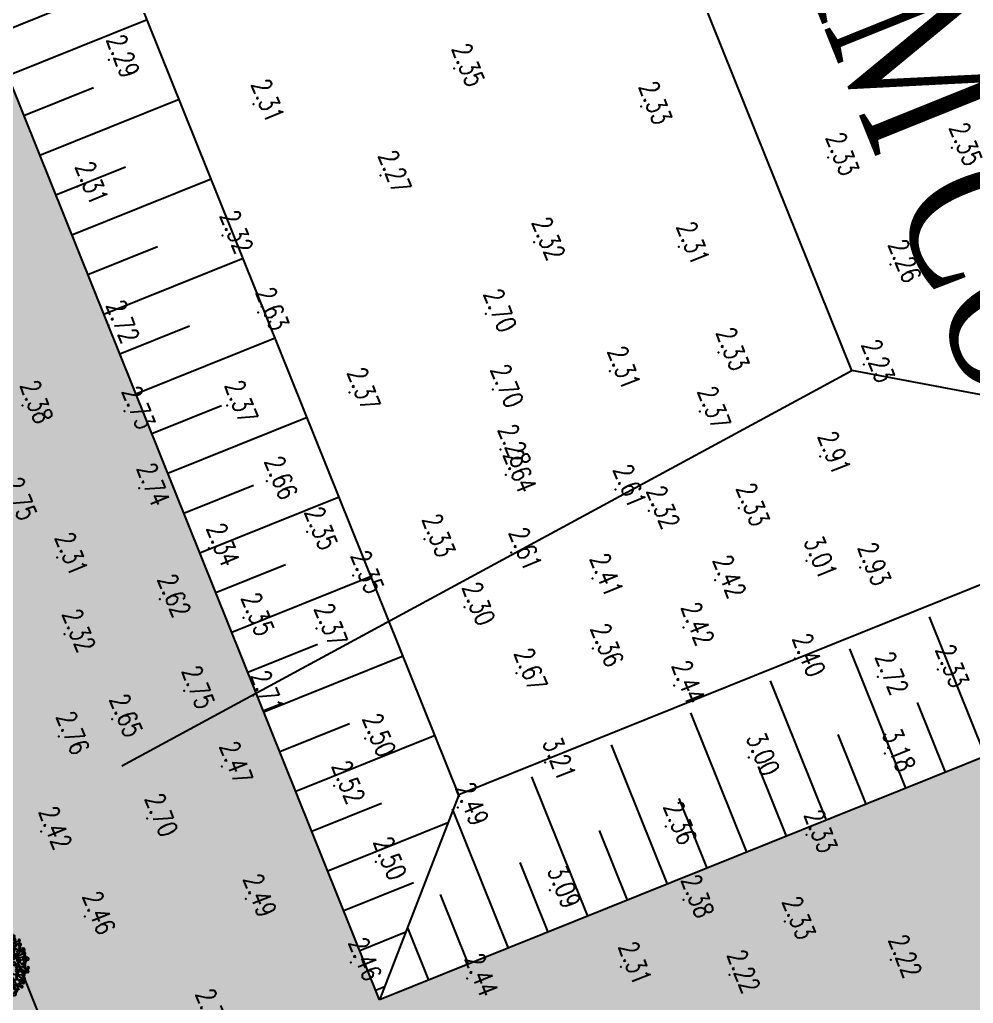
# Model space of a CAD drawing. Header units: millimetres. Extents: x 405522 to 410309, y 2303080 to 2310223.
# Drawn here: x 406977.9 to 407066.9, y 2306691.2 to 2306783 of the extents above; entities that cross this region are included whole.
import ezdxf
from ezdxf.enums import TextEntityAlignment as Align
from ezdxf.xclip import XClip

# ---------------------------------------------------------------- set-up
doc = ezdxf.new("R2010")
doc.units = ezdxf.units.MM
doc.header["$LTSCALE"] = 10
doc.header["$MEASUREMENT"] = 0
doc.header["$XCLIPFRAME"] = 0
doc.layers.get('Defpoints').update_dxf_attribs({"linetype": 'CONTINUOUS'})
for name, color, linetype in [('Bao', 1, 'CONTINUOUS'), ('caodo', 7, 'CONTINUOUS'), ('Cay', 86, 'CONTINUOUS'), ('CAYCO', 86, 'CONTINUOUS'), ('co', 84, 'CONTINUOUS'), ('De', 5, 'CONTINUOUS'), ('DIM', 4, 'CONTINUOUS'), ('Hatch', 8, 'CONTINUOUS'), ('Main', 3, 'CONTINUOUS'), ('Other', 9, 'CONTINUOUS'), ('text', 7, 'CONTINUOUS')]:
    doc.layers.add(name, color=color, linetype=linetype)
doc.styles.add('Dien', font='simplex.shx', dxfattribs={"width": 0.75})
doc.styles.add('TextH', font='vntimeh.shx', dxfattribs={"width": 0.75})
doc.styles.add('txt', font='romans.shx', dxfattribs={"height": 0.2})
doc.dimstyles.new('D6.7', dxfattribs={"dimscale": 6.7, "dimtxt": 1.5, "dimasz": 2, "dimexe": 1.5, "dimexo": 0.5, "dimgap": 1, "dimtad": 1, "dimdec": 0, "dimdsep": 46, "dimtxsty": 'Dien', "dimcen": 1, "dimclrd": 256, "dimclre": 256, "dimclrt": 7, "dimaunit": 1, "dimadec": 3, "dimazin": 0, "dimtfac": 1, "dimtdec": 0, "dimtmove": 1, "dimatfit": 0, "dimfxl": 1, "dimtolj": 1, "dimtzin": 0, "dimlwe": -1, "dimarcsym": 0})
pattern_1 = [(90, (0, 0), (-3.535533904999999, 3.535533904999999), [0.9375, -6.133567814999999]), (45, (0, 0), (-3.535533905932737, 3.535533905932738), [0.9375, -4.0625]), (135, (0, 0), (-3.535533905932738, -3.535533905932737), [0.9375, -4.0625])]
pattern_2 = [(21.91894370438083, (407717.7514153625, 2306586.616748105), (0.3920329744667653, 0.91995116522732), [0.1874999999999999, -1.226713563]), (336.9189437043809, (407717.7514153625, 2306586.616748105), (0.3920329745701908, 0.9199511654700196), [0.1874999999999999, -0.8124999999999997]), (66.91894370438082, (407717.7514153625, 2306586.616748105), (-0.9199511654700196, 0.3920329745701908), [0.1874999999999999, -0.8124999999999997])]

# ---------------------------------------------------------------- blocks, each defined once
blk = doc.blocks.new('*D26')
at = {"layer": 'Defpoints', "color": 0, "linetype": 'Continuous'}
for p in [(406742.6619138751, 2306987.542138263), (407088.9799926709, 2306054.36399705), (407050.0361064873, 2306039.911268014)]:
    blk.add_point(p, dxfattribs=at)
at = {"layer": 'DIM'}
for p, q in [((406739.5212196925, 2306986.376574), (406694.2959683287, 2306969.592725042)), ((407085.8392984883, 2306053.198432786), (407040.6140239395, 2306036.414575225))]:
    blk.add_line(p, q, dxfattribs=at)
at = {"layer": 'DIM', "linetype": 'Continuous', "lineweight": -2}
blk.add_line((406708.380307929, 2306960.526641102), (407045.3738494347, 2306052.474044744), dxfattribs=at)
at = {"layer": 'DIM', "linetype": 'Continuous'}
for points in [[(406710.4741040507, 2306961.303683944), (406706.2865118071, 2306959.74959826), (406703.7180508765, 2306973.089417832)], [(407047.4676455563, 2306053.251087586), (407043.2800533128, 2306051.697001902), (407050.0361064873, 2306039.911268014)]]:
    blk.add_solid(points, dxfattribs=at)
at = {"layer": 'DIM', "color": 7, "linetype": 'Continuous', "insert": (406887.8695083207, 2306510.579817844), "char_height": 10.05, "attachment_point": 5, "rotation": 290.3607342621674, "style": 'Dien'}
blk.add_mtext('\\A1;995', dxfattribs=at)
blk = doc.blocks.new('43')
at = {"layer": 'CAYCO', "color": 98}
for points in [[(-3.273022195324302, 3.657206712290645), (-3.181801640777849, 4.055696781491861), (-3.231495926622301, 4.388502169633284)], [(-2.641337516251951, 4.156008847756311), (-3.164253150811419, 4.498950709123164)], [(0.04039989388547838, -0.01693045091815293), (-0.8572124504717067, 0.3669312722049654), (-2.639918230241165, 3.146160501986742), (-2.699185398290865, 5.039755364879966)], [(-1.765264418907464, 3.522835770156235), (-2.578959053731523, 4.672894546063617), (-2.63021675136406, 4.754474138608202)], [(-1.870732724200934, 2.023429486667737), (-1.757097802357748, 2.458735290681943), (-1.806966004194692, 3.951654555974528), (-2.010433222865686, 4.529198053525761), (-2.161860955995508, 5.150774521986023)], [(-1.19613087864127, 4.664866386679932), (-1.859962431248277, 4.94212259654887), (-2.028938816394657, 5.120445805601776)], [(0.4152577759232372, 4.103467588080093), (-1.209192508365959, 4.699786217650399), (-1.678589670453221, 5.388814887963235)], [(-0.6724334561731666, 4.447537088533863), (-0.5196174655575305, 5.237299990141764), (-0.6950229774229228, 5.570834929356351)], [(1.160885003046133, 1.159845960559323), (0.7476918237516657, 3.26848663110286), (-0.3502576558385044, 5.712421581381932)], [(-0.05448034917935729, -0.04004506464116275), (2.399344519712031, 2.264940679538995), (2.316983023541979, 4.253332513850182), (1.639737725257874, 5.795530602568761)], [(2.299035311909392, 4.230775630800053), (1.650408451096155, 4.574447042774409), (1.186743053840473, 4.931823378428817), (0.3243099970277399, 5.380185560556129), (0.2882557513657957, 5.528180053224787)], [(0.8779816064052284, 2.849846046650782), (1.112463441560976, 3.690859459107742), (1.087528720963746, 4.437318940414116), (0.9072574934689328, 5.177291403990239), (0.879195949761197, 5.421299294801429)], [(1.437384042539634, 4.804750376613811), (1.381260629976168, 5.292767494684085), (1.183440912980586, 5.589486030628905)], [(2.10199721949175, 4.653107398422435), (2.4446417898871, 5.050137332407758)], [(2.355659283464774, 2.856835127342492), (3.265791605226696, 4.48448015190661), (3.536420732969418, 4.713473778218031)], [(3.171806268859655, 4.255265205865726), (2.813783090328798, 4.951933946227655)], [(-2.914218632271513, 3.086150901159272), (-3.350604111212306, 3.073906113859266), (-4.074466448044404, 3.21111558820121), (-4.517280890606344, 3.354081862838939)], [(-3.862224903190508, 2.855198720470071), (-4.39313307730481, 3.102126516401768)], [(-3.681953839026392, 2.115226925350726), (-3.69324851850979, 2.676875511649996), (-4.133716685231775, 3.196681114612147), (-4.332319428445771, 3.367786785122007)], [(-2.170521068270318, 2.457131831673905), (-3.537530574249104, 3.530022224644199), (-4.317168510984629, 3.84220225433819)], [(-2.548378232866526, 3.645610468927771), (-3.243397076847032, 3.664423948852345), (-3.684648269787431, 4.058616686612368)], [(-0.1303663500584662, 4.338194663869217), (-0.6554501198697835, 4.138625136809424)], [(0.9219843805767596, 2.373447459889576), (0.4287625681608915, 3.220551430946216)], [(1.814030002453364, 1.802627196535468), (1.896216380293481, 2.789911438943818), (1.847678057732992, 3.136331296293065)], [(2.300514322938398, -0.2840683485846967), (2.940974567085505, 0.436360718915239), (3.773607350653037, 1.140894874697551), (4.954357967013493, 3.12174921692349)], [(2.557150486623868, 3.217174108838663), (4.460633671376854, 3.930459222057834)], [(3.058951894403435, 3.94557166355662), (3.481697332113981, 4.142627346329391), (3.770739005412906, 4.244398513343185)], [(3.485781259369105, 3.610577257350087), (4.830991777358577, 3.499317795038223)], [(3.654325251933187, 0.9864126958418638), (3.534867673646659, 1.992045428371057), (3.879075656295754, 2.640301157720387), (4.253691620309837, 3.421387657523155), (4.492255980730988, 3.730351347709075)], [(3.960741336573847, 2.69155233562924), (4.479573043761775, 2.880660562543198), (4.80701399827376, 3.211276264628395), (4.822217451874167, 3.277691164752468)], [(-2.626703578047454, 1.526482180459425), (-4.357790561160073, 1.120889838784933), (-5.663028248818591, 0.7024861739482731)], [(-4.505030509550124, 1.757931962609291), (-4.853322256822139, 1.641725653549656), (-5.282496821135283, 1.599881700472906)], [(-4.832340268534608, 1.648726220009848), (-5.191275026649237, 1.998372072353959)], [(-4.028807198628783, 1.197970385896042), (-4.468194476794451, 1.735550033394247), (-4.903016543481499, 1.974531041458249), (-5.071211140952073, 2.278466814430431)], [(-4.03589292592369, 2.279844909673557), (-4.288097327575088, 2.155692114727572), (-4.664450781419873, 2.283494364935905), (-5.003968365956098, 2.388915353920311)], [(-1.364393639960326, 1.157624162035063), (-3.406477490905672, 1.754338946426287), (-4.583725118311122, 2.873458203161135)], [(-1.763979013543576, 2.507235570577905), (-1.466696923598647, 2.758781804004684)], [(-1.634842166560702, 1.535609393380582), (-1.462924434687011, 2.007385730044916)], [(-0.2260088345501572, 1.030320268357173), (-0.6537412998732179, 1.920203841058537), (-0.5998437448870391, 2.434877473395318)], [(0.0189416102366522, 0.04208512348122895), (-0.2894573170924559, 0.7192684607580304), (-0.1587337260134518, 1.360131846740842), (0.01407705433666706, 1.975423483876511), (-0.03356711007654667, 2.465359640540555)], [(0.6739000349771231, 0.6441547013819218), (0.75383913773112, 1.150275049265474), (0.5607788553461432, 1.354013879550621), (0.5534346741624177, 1.531346687814221)], [(1.282140382099897, 1.215501641156152), (1.913787070661783, 1.540333694545552)], [(1.952594236121513, 1.84528846736066), (2.839480579947121, 2.303218219196424)], [(3.628197276033461, 1.420628881081939), (3.104900712147355, 1.508090953575447)], [(3.631298903841525, -0.1972700408659875), (5.258848940371536, 1.254382008919492), (5.899921236559749, 1.510982476640493)], [(3.905430326121859, 1.165747617837042), (4.262168390792795, 1.467602698598057)], [(4.27471649099607, 2.046863719588146), (4.904837757814676, 2.294440060155466), (5.283536411006935, 2.543476168764755)], [(4.859402716159821, 0.9350811154581606), (4.979466601624154, 1.215175857767463), (5.078679857775569, 1.70967932487838), (5.466152836685069, 2.180342064471915)], [(-4.463070539408363, -0.6522827155422419), (-4.679687755764462, -0.6315332774538547), (-5.739969108835794, 0.2309727391693741)], [(-4.556895917281508, 0.5537844460923225), (-4.927600629627705, 0.400762036209926), (-5.645035079447553, 0.3827594800386578)], [(-2.769262657500803, -0.7561058525461704), (-3.576744011719711, 0.008677978767082095), (-4.196527541149408, 0.2339540638495237), (-4.880427021766081, 0.8512332008685917), (-5.454600192606449, 1.275753986323252)], [(-0.006316312705166638, 0.003837934695184231), (-2.644367439090274, -1.373949806438759), (-4.764857206027955, -3.396883882116526)], [(-0.006316312705166638, 0.003837934695184231), (2.833127376041375, -0.3407977672759444), (4.728799819131382, -3.996311329538003)], [(0.8974602132802829, -0.1058573757763952), (1.768987538525835, 0.2176580464001745), (2.041554110590369, 0.5706558704841882), (2.564605112420395, 1.257983296643943)], [(3.97784392349422, 0.07086336542852223), (4.057330971816555, 0.2688929005526006), (4.059239808935672, 0.5756399412639439), (4.08526417450048, 0.8882627075072378)], [(4.487133189220913, 0.5308332766871899), (5.264598262030631, 0.6888832366093993), (5.848327545681968, 0.6116016439627856), (5.989243625663221, 0.677286627702415)], [(-1.575078567489982, -0.8121827554423362), (-3.398406559834257, -0.7542652783449739), (-5.765420723473653, -0.5275325481779873)], [(-5.118817304493859, -0.6178450339939445), (-5.423062430578284, -0.786031101597473), (-5.608806919539347, -0.9253488900139928)], [(-4.753584614838473, -1.344112574821338), (-5.101876524975523, -1.460318215424195), (-5.361291677458212, -1.554872512351722), (-5.45816081087105, -1.672538590384647)], [(-3.866304788389243, -0.709446009946987), (-4.847218702314422, -1.408492048503831), (-5.113774240482599, -2.377235135762021)], [(-4.463070539408363, -0.6522827155422419), (-4.679687755764462, -0.6315332774538547)], [(-1.993443085579202, -1.031976619968191), (-2.867238810984418, -2.934588305419311), (-3.823559788055718, -4.372639388078824)], [(-0.03571058122906834, -0.6516785977873951), (-0.6404377768049017, -1.37240967922844), (-1.288900788407773, -2.390176088782027), (-1.284234141930938, -2.998055863194168)], [(0.0113975468557328, -0.002600761130452156), (-0.4650603431509808, -6.08401388139464)], [(1.742068523773924, -0.2569009170401841), (2.152904605492949, -0.765830168267712), (2.241741636069492, -1.424853685544804), (2.155782769201323, -1.660741854226217), (2.313209882006049, -2.159757798071951), (3.340645574266091, -2.697593761375174)], [(2.08909610460978, -0.6700299258809537), (3.257166500203311, -1.177477065939456)], [(2.283430183306336, -1.362868257332593), (2.426847601309419, -1.532117324182764), (2.829660431481898, -1.612649526214227), (3.016074121464044, -1.643806143663824), (3.255314753623679, -1.891805361723527), (3.297675114590675, -1.855961593100801)], [(2.560928295250051, -0.2998472226317972), (6.079667463200167, -0.05199327389709651)], [(3.271083291852847, -1.185328580904752), (4.364299783017486, -1.674963131779805), (5.764418943785131, -1.233444553334266)], [(3.446182967512868, -1.207217530580238), (3.959104036795907, -1.005689795361832)], [(3.753808495122939, -1.106750901089981), (4.03859125287272, -0.8076609487179667), (4.442676842445508, -0.6836941023357213), (4.755534936673939, -0.7095704691018909)], [(4.60094202705659, -0.1939747966825962), (4.9468885747483, -0.4546068471390754), (5.38249226543121, -0.5679746232926846), (5.85415020189248, -0.8293368928134441)], [(-4.920823510969058, -2.074678115313873), (-5.370849030092359, -1.902112007606775)], [(-3.687684339936823, -2.370018254499882), (-4.145702398149297, -2.293466212926432), (-4.427533156936988, -2.424836545716971), (-5.101701208157465, -2.620432458817959)], [(-0.1905830723699182, -2.322914462303743), (-1.118202777230181, -3.512717809528112), (-2.43345611600671, -5.540326088434085)], [(-0.808206677203998, -1.635723929619417), (-1.600872851675376, -2.287055640481412), (-2.033545178361237, -2.571585485246032)], [(-0.2011147970333695, -2.73418759345077), (0.07254511793144047, -3.563131744973361), (0.2820811355486512, -3.834505280712619), (0.6764400381362066, -4.275799449533224), (0.6984769129194319, -4.807799005648121)], [(-0.1313929375028238, -1.517264884430915), (1.207632031757385, -2.745254986686632), (2.777481929282658, -5.475917437113822)], [(0.4407311799004674, -2.054080777568743), (1.568226890871301, -2.688713624374941), (2.496338071650825, -3.277853364357725), (3.091362196952105, -3.916784211527556), (3.795330683933571, -4.87408530479297)], [(1.155401638359763, -2.709665754577145), (1.410444684326649, -3.31112551339902), (1.449850175529718, -3.767243784852326)], [(1.82753287977539, -2.815445286687464), (2.149530655937269, -2.665351331466809), (2.50358974118717, -2.794042840600014), (2.695755698019639, -3.141297282418236)], [(2.654984803404659, -1.629680540645495), (2.623091961140744, -1.918208991643041), (2.760638350155205, -2.063364365138113)], [(2.770468852017075, -2.418298727599904), (2.816153112100437, -2.815545683261007), (2.833126294659451, -2.990075689507648)], [(3.64973947359249, -1.905802524648607), (4.07149303983897, -2.0180023831781)], [(3.838698638486676, -2.405546461930498), (3.874871479230933, -4.20434435387142), (4.063110925722867, -4.674288962734863)], [(4.341205455595627, -1.580166160129011), (5.4466660983162, -2.817197965458035)], [(4.77495928038843, -1.938849106198177), (4.778261420782655, -2.596511758165434), (5.011353758396581, -3.166838018922135)], [(4.935943127027713, -2.2131863811519), (5.172945314203389, -2.155448185047135), (5.661370115820318, -2.099169758846983), (5.742252932512201, -2.173532114131376)], [(-2.92212041770108, -2.936046515358612), (-3.344084229902364, -3.00748896622099), (-3.714790344703943, -3.160511009395123), (-4.233622051891871, -3.349619236541912), (-4.545077929040417, -3.488206806126982)], [(-3.810876451432705, -3.152564221527427), (-3.871690262807533, -3.418223823187873), (-3.902878794004209, -3.676666855579242), (-4.059779951465316, -3.934379970654845)], [(-3.161467804107815, -3.37062307074666), (-3.126195345656015, -3.644230126868933), (-3.06929030851461, -4.006634012563154), (-3.168503563851118, -4.501137479906902), (-3.230100239394233, -4.892410614527762)], [(-3.055650429334491, -4.191444239811972), (-2.865041464334354, -4.458564278436825), (-2.712048917775974, -4.82891531731002), (-2.736027935286984, -5.116957149235532)], [(-1.479866851121187, -4.089753776555881), (-1.305242963833734, -4.548901946982369), (-1.080924952868372, -5.340854837559164), (-1.150514329550788, -5.828141370089725)], [(-0.2923763487488031, -4.014491117559373), (0.4822536809369922, -5.131273122271523), (1.020932269282639, -6.104691677726805)], [(1.98226099065505, -3.862037955550477), (1.761893945047632, -5.020374320680276), (1.874860608717427, -5.896658653160557)], [(2.201650461298414, -3.098800604930148), (2.479571207077242, -3.595494060311466), (2.727085210382938, -4.225017984164879), (2.828818819369189, -4.513789733406156), (2.89137119683437, -5.157017911784351), (2.949839646462351, -5.268196001881734)], [(2.747762087499723, -3.27931350027211), (3.220201648306102, -3.415062537416816), (3.441999143455178, -3.423739543650299)], [(3.245135129662231, -4.161522321170196), (3.331665286095813, -4.516708969837055), (3.299694968154654, -4.9007645661477)], [(3.833556051249616, -3.485126893036067), (4.194706215057522, -3.679344711592421), (4.355689898715355, -3.953681318555027), (4.53187719755806, -4.161603693151847)], [(-1.733021820196882, -4.485327874077484), (-2.639940589317121, -5.124903634889051)], [(-1.26997050549835, -4.822509003337473), (-1.486121900263242, -5.094656592933461), (-1.635810904786922, -5.381968571571633), (-1.799922976992093, -5.610082521568984)], [(-1.051299834041856, -5.333637600531802), (-0.7934480928815901, -5.490309099201113), (-0.5884174627717584, -5.816626801388338), (-0.537941551534459, -6.023818957619369)], [(0.5036317131016403, -5.017538046231493), (0.3091141369659454, -5.378482162719592), (0.3812224646098912, -5.674470480531454), (0.3059859110508114, -5.880933387670666)], [(0.6782554376404732, -5.476685549132526), (1.246781267924234, -5.620382042136043), (1.414977268665098, -5.924318180652335)], [(1.798366319620982, -4.921605353010818), (1.581433137180284, -5.319365506060421), (1.607931269565597, -5.814599191769958), (1.673610633006319, -5.955376447876915)], [(1.837547388859093, -4.567148254951462), (2.050571959698573, -4.797452257014811), (2.262813342385925, -5.153368456056342), (2.356554412050173, -5.538154271198437)], [(2.770350369391963, -4.402611643308774), (3.2940476287622, -4.619940272299573), (3.380577785195783, -4.975126920966431)]]:
    blk.add_lwpolyline(points, dxfattribs=at)
for points in [[(-2.608305806992576, -1.349720096448436), (-0.2450824787374586, -0.03956551826559007, 0.6397306744920996), (-0.2506863888120279, 0.03637737454846501, -0.02814866807049381), (-0.8719359856331721, 0.3102242460008711), (-2.096549907233566, 2.266709616640583)], [(-2.096549907233566, 2.266709616640583), (-0.8288466013036668, 0.3980304705910385), (-0.101318001979962, 0.1114200169686228, 1.16279032008003), (-0.08882375108078122, 0.1660030784551054), (-0.3077001394703984, 0.6409533640835434), (-0.241298608481884, 1.056556115159765)], [(-0.2264276624191552, 1.034372901776806), (-0.2700639264658093, 0.7288086412008852), (-0.0005383242387324572, 0.1677370690740645, 0.553589737595184), (0.09108058200217783, 0.1574530166108161), (1.955903258291073, 1.860962726874277), (0.1433253970462829, 0.09218468167819083, 0.6269387266753438), (0.1641315676970407, 0.02989211375825107), (2.606764882802963, -0.2957009566016495)], [(-0.190744477789849, -2.538846815470606), (-0.05126762774307281, -0.1469655202236027, 0.7825138911028889), (-0.1210250912699848, -0.1253053320106119), (-2.586922195507213, -1.331625839462504)], [(-0.1938193819951266, -2.621948557207361), (0.06718440586701035, -0.1567620649002492, -0.4633955931716063), (0.1556846898747608, -0.09654803853482008), (2.813290741061792, -0.3123806363437325)]]:
    blk.add_lwpolyline(points, format="xyb", dxfattribs=at)
for centre, radius in [((-0.3002060856670141, 5.762411681003869), 0.1435183978680499), ((1.704661691328511, 5.816935466602445), 0.1435183978680499), ((-3.119730909820646, 4.811821119161323), 0.2154209902109817), ((-3.073368091252632, 4.372375150443986), 0.2154209902109817), ((-2.666304330574349, 4.614841285394505), 0.2154209902109817), ((-2.216261943336576, 4.975252036936581), 0.2154209902109817), ((-1.715895135654137, 5.276273531606421), 0.2154209902109817), ((-1.484322243952192, 4.472900440683588), 0.2154209902109817), ((-1.064975921763107, 5.080050329677761), 0.1435183978680499), ((-0.7855348121374846, 5.431277593364939), 0.2154209902109817), ((-0.2566798296757042, 4.879450736101717), 0.2154209902109817), ((0.195620683953166, 5.351331149693578), 0.1435183978680499), ((0.2996288109570742, 4.453701741760597), 0.1435183978680499), ((0.3964474430540577, 5.289336060872301), 0.2154209902109817), ((0.635965414927341, 4.33145142160356), 0.1435183978680499), ((0.7304562132339925, 4.654216744704172), 0.2154209902109817), ((0.6618478149175644, 5.588409626157954), 0.1435183978680499), ((1.116197944735177, 5.479037944227457), 0.2154209902109817), ((1.337343313731253, 4.356362205697224), 0.1435183978680499), ((1.655880038160831, 5.453736641677096), 0.2154209902109817), ((1.939834240823984, 4.841370522743091), 0.2154209902109817), ((2.489495384739712, 5.216905987588689), 0.1435183978680499), ((2.595840786816552, 4.356345161097124), 0.2154209902109817), ((2.742620704928413, 4.610496538691223), 0.1435183978680499), ((2.835415854700841, 4.863137579523027), 0.2154209902109817), ((3.859614310786128, 4.266051015350968), 0.2154209902109817), ((-4.469154471764341, 2.742652754765004), 0.2154209902109817), ((-4.539705965667963, 3.555507411714643), 0.1435183978680499), ((-4.263390775769949, 3.222674606367946), 0.2154209902109817), ((-4.157825957983732, 3.980346572119743), 0.1435183978680499), ((-4.107479470665567, 3.586524775018916), 0.1435183978680499), ((-3.559045093366876, 3.716687661595643), 0.2154209902109817), ((-3.605126103619114, 2.849118906771764), 0.1435183978680499), ((-3.301590623566881, 4.105274929432198), 0.1435183978680499), ((-2.876902245217934, 2.81203870754689), 0.1435183978680499), ((-2.359691500430927, 3.650627347175032), 0.2154209902109817), ((-2.373910554219037, 3.829732090700418), 0.1435183978680499), ((-2.282239514868706, 2.881481369724497), 0.2154209902109817), ((-1.711603604489937, 3.376686154631898), 0.1435183978680499), ((-1.616558434208855, 4.140023450367153), 0.1435183978680499), ((-1.518863179488108, 2.995680351974443), 0.2154209902109817), ((-1.390965979080647, 3.6334645121824), 0.1435183978680499), ((-1.224707068991847, 3.265591811854392), 0.1435183978680499), ((-0.7935741320252419, 4.139636516338214), 0.2154209902109817), ((-0.5152501238044351, 2.702811968047172), 0.2154209902109817), ((-0.320076767122373, 3.537024033954367), 0.1435183978680499), ((-0.2404255935689434, 3.167280142195523), 0.1435183978680499), ((0.211726154666394, 3.870769491186365), 0.1435183978680499), ((0.350988854886964, 3.415387268876657), 0.2154209902109817), ((1.345149194588885, 3.576909458031878), 0.2154209902109817), ((1.615628240164369, 4.085168729070574), 0.1435183978680499), ((1.720049400697462, 3.214994829846546), 0.1435183978680499), ((1.841220695292577, 3.57860979042016), 0.1435183978680499), ((1.981698321178555, 3.171263948781416), 0.1435183978680499), ((1.985453556058928, 4.087402392411605), 0.1435183978680499), ((2.532017676159739, 3.738435222301632), 0.2154209902109817), ((3.065381524153054, 3.790360510116443), 0.2154209902109817), ((3.176121938973665, 2.77231540507637), 0.2154209902109817), ((3.456297127529979, 3.888749423436821), 0.1435183978680499), ((3.762439372949302, 3.100096047157422), 0.2154209902109817), ((4.108807613374665, 3.288760404102504), 0.1435183978680499), ((4.630826293490827, 3.419197825249285), 0.2154209902109817), ((-5.145905195968226, 1.2522767346818), 0.2154209902109817), ((-4.170309395296499, 1.636694764718413), 0.1435183978680499), ((-3.805802300805226, 2.080294208833948), 0.2154209902109817), ((-3.330151178990491, 2.482767981709912), 0.2154209902109817), ((-2.376284650992602, 1.744246534537524), 0.1435183978680499), ((-2.309103599982336, 2.159136132802814), 0.1435183978680499), ((-2.018575418042019, 1.870195804862306), 0.1435183978680499), ((-1.430917921359651, 2.193141846684739), 0.2154209902109817), ((-1.115729623939842, 2.39881726144813), 0.1435183978680499), ((0.008046439499594271, 2.615349895786494), 0.2154209902109817), ((0.2070212644757703, 2.140760384267196), 0.1435183978680499), ((0.4614391876384616, 1.905287334462628), 0.1435183978680499), ((0.5567624650429934, 2.244750322308391), 0.1435183978680499), ((0.7208312575239688, 1.750087102875113), 0.2154209902109817), ((2.095873626647517, 1.404407428577542), 0.2154209902109817), ((2.130742243723944, 2.704771939665079), 0.1435183978680499), ((2.334906992036849, 1.656998559134081), 0.1435183978680499), ((2.679989965632558, 1.335208253702149), 0.1435183978680499), ((2.78198885335587, 1.919057854451239), 0.1435183978680499), ((2.863248587120324, 2.522791531635448), 0.2154209902109817), ((2.86749182920903, 1.595834208652377), 0.1435183978680499), ((2.964443071978167, 2.218741905409843), 0.1435183978680499), ((3.013451062492095, 1.388404911849648), 0.1435183978680499), ((3.338543380377814, 2.360927030676976), 0.1435183978680499), ((3.735628589522094, 1.360152705805376), 0.1435183978680499), ((3.968220316572115, 1.978333939798176), 0.1435183978680499), ((4.308249669149518, 2.682145116617903), 0.2154209902109817), ((4.360976335476153, 1.526335164438933), 0.2154209902109817), ((5.155945313395932, 1.64835461624898), 0.2154209902109817), ((5.488862958154641, 2.195179273607209), 0.2154209902109817), ((-5.43852335982956, 0.3928507927339524), 0.2154209902109817), ((-5.030988679267466, 0.4597549894824624), 0.1435183978680499), ((-4.413072615396231, 0.8934411269146949), 0.2154209902109817), ((-3.676372776390053, 1.060337853617966), 0.1435183978680499), ((-3.285936471656896, 0.9257439812645316), 0.1435183978680499), ((-2.086692742072046, 1.14133110572584), 0.1435183978680499), ((2.328306436538696e-10, -1.396983861923218e-09), 0.06378724803568858), ((2.701554644037969, 0.9787703247275203), 0.2154209902109817), ((4.080790236126631, 0.9986535357311368), 0.2154209902109817), ((5.407483493094333, 1.103836775524542), 0.1435183978680499), ((5.408898553345352, 0.3639990093652159), 0.1435183978680499), ((-5.455692790681496, -1.008488765684888), 0.2154209902109817), ((-3.655323719023727, -0.8923054109327495), 0.2154209902109817), ((5.020922651980072, -0.7631477697286755), 0.2154209902109817), ((5.093315851176158, -1.626933357445523), 0.2154209902109817), ((5.322409680578858, -0.958771318430081), 0.1435183978680499), ((5.800340511952527, -0.702373712323606), 0.2154209902109817), ((-4.804152429336682, -2.211092315847054), 0.2154209902109817), ((-4.771571184275672, -3.002402859041467), 0.2154209902109817), ((-1.931581329554319, -2.227770771598443), 0.2154209902109817), ((3.523625179193914, -2.690004726639017), 0.2154209902109817), ((4.152038042317145, -2.178666812367737), 0.2154209902109817), ((4.78332890290767, -2.562239895574749), 0.2154209902109817), ((5.555369233246893, -2.051735877292231), 0.2154209902109817), ((5.84441281738691, -1.766372447134927), 0.2154209902109817), ((-3.623498589266092, -4.483368769055232), 0.2154209902109817), ((-2.100619621342048, -3.594458483159542), 0.2154209902109817), ((0.8236577999778092, -4.198728268500417), 0.1435183978680499), ((1.394582812907174, -4.279969063354656), 0.1435183978680499), ((3.017899306025356, -3.852120399242267), 0.2154209902109817), ((3.266842091456056, -4.579611895605922), 0.2154209902109817), ((4.97322042286396, -3.192638814682141), 0.2154209902109817), ((-2.723894918337464, -4.88923810957931), 0.1435183978680499), ((-1.765517340158112, -5.411520462017506), 0.2154209902109817), ((-0.0521181826479733, -5.637212567729875), 0.1435183978680499)]:
    blk.add_circle(centre, radius, dxfattribs=at)
at = {"layer": 'CAYCO', "color": 50}
for centre, radius in [((3.618445214349777, 4.777280911803246), 0.1435183978680499), ((4.413745150901377, 3.92456643935293), 0.1435183978680499), ((4.990411475184374, 2.973754997830838), 0.2154209902109817), ((-5.600480577675626, 1.408341964008287), 0.1435183978680499), ((-5.313788982457481, 2.014178956625983), 0.1435183978680499), ((-4.895375498686917, 2.137274113949388), 0.2154209902109817), ((-4.919533894397318, 2.493080165004358), 0.1435183978680499), ((5.212524232687429, 2.593576147453859), 0.2154209902109817), ((5.805500391870737, 1.484178739832714), 0.2154209902109817), ((-5.669895454426296, -0.1292354559991509), 0.2154209902109817), ((-4.446638285997324, 0.1325041691306978), 0.1435183978680499), ((4.853788178763352, 0.2848400550428778), 0.1435183978680499), ((5.780091011198238, 0.1166567550972104), 0.2154209902109817), ((5.876968637341633, 0.7492746263742447), 0.2154209902109817), ((5.94754255854059, -0.1291450974531472), 0.2154209902109817), ((-4.730827149003744, -0.1836101512890309), 0.1435183978680499), ((-4.241322948480956, -0.3364131336566061), 0.2154209902109817), ((-3.872190736699849, -1.386578856734559), 0.1435183978680499), ((4.064986942568794, -1.232612006599084), 0.2154209902109817), ((5.654503542580642, -1.307647966081277), 0.1435183978680499), ((5.839747447520494, -1.158492361893877), 0.2154209902109817), ((-5.443651835434139, -1.940539841307327), 0.2154209902109817), ((-5.087018150836229, -2.670410893158987), 0.2154209902109817), ((-2.214173613348976, -2.833982998272404), 0.2154209902109817), ((2.761298931902274, -2.126359249697998), 0.1435183978680499), ((3.279162085615098, -1.949957637581974), 0.2154209902109817), ((5.542951443465427, -2.821013490203768), 0.2154209902109817), ((-4.565371811855584, -3.469714856008068), 0.1435183978680499), ((-4.388994027744047, -4.02352352743037), 0.1435183978680499), ((-4.090276653296314, -4.25829839380458), 0.2154209902109817), ((-3.847984186024405, -3.339483506511897), 0.2154209902109817), ((-2.787594134919345, -4.012589633697644), 0.2154209902109817), ((-1.345949350856245, -3.159835371654481), 0.2154209902109817), ((-1.11705560493283, -4.393754363525659), 0.2154209902109817), ((1.631938175763935, -3.90317042847164), 0.2154209902109817), ((2.725976281799376, -3.242572455201298), 0.2154209902109817), ((3.650980841484852, -3.535462389932945), 0.1435183978680499), ((4.06359699787572, -4.473865040577948), 0.2154209902109817), ((4.262857617810369, -4.102985494071618), 0.2154209902109817), ((4.532413883018307, -4.508837166940793), 0.1435183978680499), ((4.776142966700718, -3.977939517702907), 0.2154209902109817), ((-3.181753851473331, -4.896753738401458), 0.2154209902109817), ((-2.656042813905515, -5.225113859632984), 0.1435183978680499), ((-2.318060834426433, -5.48625743878074), 0.1435183978680499), ((-1.193683731253259, -5.845402702922001), 0.2154209902109817), ((-0.7354013933800161, -5.518809525063261), 0.2154209902109817), ((0.162636244436726, -5.924728020094335), 0.2154209902109817), ((0.7357551426393911, -4.781660519307479), 0.1435183978680499), ((0.8961442997679114, -5.12543921591714), 0.1435183978680499), ((1.096843184437603, -4.795786433620378), 0.1435183978680499), ((1.591958601260558, -5.694750381400809), 0.2154209902109817), ((2.493015998741612, -5.377147890627384), 0.2154209902109817), ((3.163091036491096, -5.210458208341151), 0.1435183978680499), ((3.877539615612477, -5.114014938939363), 0.1435183978680499), ((0.9712448708014563, -6.152497760718688), 0.1435183978680499), ((1.850194732192904, -6.093588010640815), 0.1435183978680499)]:
    blk.add_circle(centre, radius, dxfattribs=at)
blk = doc.blocks.new('20')
at = {"layer": 'caodo', "color": 8, "linetype": 'Continuous'}
for p in [(-621.320000000007, -529.179999999702, -0.0299999999999998), (-589.0899999999674, -530.0099999997765, 0.03000000000000025), (-607.7999999999884, -533.3300000000745, -0.009999999999999787), (-571.6300000000047, -533.5400000000373, 0.01000000000000023), (-542.6399999999558, -537.3899999996647, 0.03000000000000025), (-554.1699999999837, -538.3199999998324, 0.01000000000000023), (-595.9599999999627, -539.9799999999814, -0.04999999999999982), (-624.2299999999814, -541.0200000000186, -0.009999999999999787), (-610.7199999999721, -545.589999999851), (-581.609999999986, -546.2099999999627), (-568.0999999999767, -546.6299999998882, -0.009999999999999787), (-548.3499999999767, -548.2900000000373, -0.05999999999999961), (-607.3800000000047, -552.7599999997765, 0.3100000000000001), (-586.1199999999953, -552.9099999996834, 0.3800000000000003), (-621.3399999999674, -553.9499999997206, 0.4000000000000004), (-564.4099999999744, -556.5200000000186, 0.01000000000000023), (-550.8399999999674, -557.6399999996647, -0.08999999999999986), (-574.5499999999884, -558.2599999997765, -0.009999999999999787), (-585.4699999999721, -559.9499999997206, 0.3800000000000003), (-598.8499999999767, -560.25, 0.05000000000000027), (-629.3800000000047, -561.4399999999441, 0.06000000000000005), (-610.2799999999697, -561.4399999999441, 0.05000000000000027), (-619.8699999999953, -561.9899999997579, 0.4100000000000001), (-566.1399999999558, -562, 0.05000000000000027), (-584.7699999999604, -565.5499999998137, -0.03999999999999959), (-554.9099999999744, -566.1999999997206, 0.5900000000000003), (-584.2699999999604, -567.9099999996834, 0.3200000000000003), (-618.4899999999907, -569.1599999996834, 0.4200000000000004), (-606.570000000007, -568.5299999997951, 0.3400000000000003), (-574.0099999999511, -569.2900000000373, 0.29), (-562.5199999999604, -571.0299999997951, 0.01000000000000023), (-570.8999999999651, -571.2900000000373), (-602.820000000007, -573.25, 0.03000000000000025), (-591.859999999986, -573.9199999999255, 0.01000000000000023), (-611.9799999999814, -574.7799999997951, 0.02000000000000002), (-583.75, -575.179999999702, 0.29), (-626.1300000000047, -575.6299999998882, -0.009999999999999787), (-556.1900000000023, -575.9599999999627, 0.6900000000000004), (-598.5, -577.3300000000745, 0.03000000000000025), (-551.1900000000023, -576.5800000000745, 0.6100000000000003), (-576.179999999993, -577.6000000000931, 0.0900000000000003), (-564.7199999999721, -577.75, 0.1000000000000001), (-616.5499999999884, -579.5299999997951, 0.3000000000000003), (-588.1199999999953, -580.2900000000373, -0.01999999999999957), (-608.7399999999907, -581.2700000000186, 0.03000000000000025), (-625.4499999999534, -582.7799999997951), (-601.9199999999837, -582.2700000000186, 0.05000000000000027), (-567.679999999993, -582.1599999996834, 0.1000000000000001), (-576.1300000000047, -584.1399999996647, 0.04000000000000004), (-557.289999999979, -585.0800000000745, 0.08000000000000007), (-583.2699999999604, -586.429999999702, 0.3500000000000001), (-543.9199999999837, -586.1000000000931, 0.01000000000000023), (-549.5499999999884, -586.7799999997951, 0.4000000000000004), (-614.289999999979, -588.0800000000745, 0.4300000000000002), (-568.5499999999884, -587.6000000000931, 0.1200000000000001), (-607.8499999999767, -588.5299999997951, 0.3900000000000001), (-621.0199999999604, -590.7299999999814, 0.3300000000000001), (-626, -592.339999999851, 0.4400000000000004), (-597.3999999999651, -592.5400000000373, 0.1800000000000002), (-548.8800000000047, -593.9399999999441, 0.8600000000000003), (-580.5899999999674, -594.7599999997765, 0.8900000000000001), (-561.570000000007, -594.3100000000559, 0.6800000000000002), (-610.7599999999511, -595.1299999998882, 0.1500000000000004), (-600.289999999979, -596.9399999999441, 0.2000000000000002), (-588.7299999999814, -598.9699999997392, 0.1700000000000004), (-617.7299999999814, -600, 0.3800000000000003), (-627.6399999999558, -601.2099999999627, 0.1000000000000001), (-569.3099999999977, -600.7399999997579, 0.04000000000000004), (-556.1999999999534, -601.5200000000186, 0.01000000000000023), (-596.3999999999651, -604.0400000000373, 0.1800000000000002), (-580.1399999999558, -606.6899999999441, 0.77), (-608.539999999979, -607.5099999997765, 0.1700000000000004), (-567.679999999993, -607.5800000000745, 0.06000000000000005), (-623.5599999999977, -609.1299999998882, 0.1400000000000001), (-558.2299999999814, -609.6099999998696, 0.01000000000000023), (-548.320000000007, -613.179999999702, -0.09999999999999964), (-598.7199999999721, -613.4499999997206, 0.1400000000000001), (-573.5299999999697, -613.8300000000745, -0.009999999999999787), (-587.859999999986, -614.929999999702, 0.1200000000000001), (-563.3899999999558, -614.6000000000931, -0.09999999999999964)]:
    blk.add_point(p, dxfattribs=at)
at = {"layer": 'caodo', "color": 8, "linetype": 'Continuous', "style": 'txt', "width": 0.75}
for s, p in [('2.29', (-620.820000000007, -529.179999999702, -0.0299999999999998)), ('2.35', (-588.5899999999674, -530.0099999997765, 0.03000000000000025)), ('2.31', (-607.2999999999884, -533.3300000000745, -0.009999999999999787)), ('2.33', (-571.1300000000047, -533.5400000000373, 0.01000000000000023)), ('2.35', (-542.1399999999558, -537.3899999996647, 0.03000000000000025)), ('2.33', (-553.6699999999837, -538.3199999998324, 0.01000000000000023)), ('2.27', (-595.4599999999627, -539.9799999999814, -0.04999999999999982)), ('2.31', (-623.7299999999814, -541.0200000000186, -0.009999999999999787)), ('2.32', (-610.2199999999721, -545.589999999851)), ('2.32', (-581.109999999986, -546.2099999999627)), ('2.31', (-567.5999999999767, -546.6299999998882, -0.009999999999999787)), ('2.26', (-547.8499999999767, -548.2900000000373, -0.05999999999999961)), ('2.63', (-606.8789999999572, -552.7599999997765, 0.3100000000000001)), ('2.70', (-585.6199999999953, -552.9099999996834, 0.3800000000000003)), ('2.72', (-620.8399999999674, -553.9499999997206, 0.4000000000000004)), ('2.33', (-563.9099999999744, -556.5200000000186, 0.01000000000000023)), ('2.23', (-550.3399999999674, -557.6399999996647, -0.08999999999999986)), ('2.31', (-574.0499999999884, -558.2599999997765, -0.009999999999999787)), ('2.37', (-598.3499999999767, -560.25, 0.05000000000000027)), ('2.70', (-584.9699999999721, -559.9499999997206, 0.3800000000000003)), ('2.38', (-628.8800000000047, -561.4399999999441, 0.06000000000000005)), ('2.73', (-619.3699999999953, -561.9899999997579, 0.4100000000000001)), ('2.37', (-609.7799999999697, -561.4399999999441, 0.05000000000000027)), ('2.37', (-565.6399999999558, -562, 0.05000000000000027)), ('2.28', (-584.2699999999604, -565.5499999998137, -0.03999999999999959)), ('2.91', (-554.4099999999744, -566.1999999997206, 0.5900000000000003)), ('2.66', (-606.070000000007, -568.5299999997951, 0.3400000000000003)), ('2.64', (-583.7699999999604, -567.9099999996834, 0.3200000000000003)), ('2.74', (-617.9899999999907, -569.1599999996834, 0.4200000000000004)), ('2.61', (-573.5099999999511, -569.2900000000373, 0.29)), ('2.75', (-630.3999999999651, -570.4799999999814, 0.4300000000000002)), ('2.32', (-570.3999999999651, -571.2900000000373)), ('2.33', (-562.0199999999604, -571.0299999997951, 0.01000000000000023)), ('2.35', (-602.320000000007, -573.25, 0.03000000000000025)), ('2.33', (-591.359999999986, -573.9199999999255, 0.01000000000000023)), ('2.34', (-611.4799999999814, -574.7799999997951, 0.02000000000000002)), ('2.31', (-625.6300000000047, -575.6299999998882, -0.009999999999999787)), ('2.61', (-583.25, -575.179999999702, 0.29)), ('3.01', (-555.6900000000023, -575.9599999999627, 0.6900000000000004)), ('2.93', (-550.6900000000023, -576.5800000000745, 0.6100000000000003)), ('2.35', (-598, -577.3300000000745, 0.03000000000000025)), ('2.41', (-575.679999999993, -577.6000000000931, 0.0900000000000003)), ('2.42', (-564.2199999999721, -577.75, 0.1000000000000001)), ('2.62', (-616.0499999999884, -579.5299999997951, 0.3000000000000003)), ('2.30', (-587.6199999999953, -580.2900000000373, -0.01999999999999957)), ('2.35', (-608.2399999999907, -581.2700000000186, 0.03000000000000025)), ('2.37', (-601.4199999999837, -582.2700000000186, 0.05000000000000027)), ('2.42', (-567.179999999993, -582.1599999996834, 0.1000000000000001)), ('2.32', (-624.9499999999534, -582.7799999997951)), ('2.36', (-575.6289999999572, -584.1399999996647, 0.04000000000000004)), ('2.40', (-556.789999999979, -585.0800000000745, 0.08000000000000007)), ('2.33', (-543.4199999999837, -586.1000000000931, 0.01000000000000023)), ('2.67', (-582.7699999999604, -586.429999999702, 0.3500000000000001)), ('2.72', (-549.0499999999884, -586.7799999997951, 0.4000000000000004)), ('2.44', (-568.0499999999884, -587.6000000000931, 0.1200000000000001)), ('2.75', (-613.789999999979, -588.0800000000745, 0.4300000000000002)), ('2.71', (-607.3499999999767, -588.5299999997951, 0.3900000000000001)), ('2.65', (-620.5199999999604, -590.7299999999814, 0.3300000000000001)), ('2.76', (-625.5, -592.339999999851, 0.4400000000000004)), ('2.50', (-596.8999999999651, -592.5400000000373, 0.1800000000000002)), ('3.00', (-561.070000000007, -594.3100000000559, 0.6800000000000002)), ('3.18', (-548.3800000000047, -593.9399999999441, 0.8600000000000003)), ('2.47', (-610.2599999999511, -595.1299999998882, 0.1500000000000004)), ('3.21', (-580.0899999999674, -594.7599999997765, 0.8900000000000001)), ('2.52', (-599.789999999979, -596.9399999999441, 0.2000000000000002)), ('2.49', (-588.2299999999814, -598.9699999997392, 0.1700000000000004)), ('2.70', (-617.2299999999814, -600, 0.3800000000000003)), ('2.36', (-568.8089999999502, -600.7399999997579, 0.04000000000000004)), ('2.42', (-627.1399999999558, -601.2099999999627, 0.1000000000000001)), ('2.33', (-555.6999999999534, -601.5200000000186, 0.01000000000000023)), ('2.50', (-595.8999999999651, -604.0400000000373, 0.1800000000000002)), ('3.09', (-579.6399999999558, -606.6899999999441, 0.77)), ('2.49', (-608.039999999979, -607.5099999997765, 0.1700000000000004)), ('2.38', (-567.179999999993, -607.5800000000745, 0.06000000000000005)), ('2.46', (-623.0599999999977, -609.1299999998882, 0.1400000000000001)), ('2.33', (-557.7299999999814, -609.6099999998696, 0.01000000000000023)), ('2.46', (-598.2199999999721, -613.4499999997206, 0.1400000000000001)), ('2.22', (-547.820000000007, -613.179999999702, -0.09999999999999964)), ('2.31', (-573.0299999999697, -613.8300000000745, -0.009999999999999787)), ('2.44', (-587.359999999986, -614.929999999702, 0.1200000000000001)), ('2.22', (-562.8899999999558, -614.6000000000931, -0.09999999999999964)), ('2.73', (-612.5099999999511, -618.2299999999814, 0.4100000000000001))]:
    blk.add_text(s, height=1.8, rotation=292, dxfattribs=at).set_placement(p, align=Align.CENTER)

msp = doc.modelspace()

# ---------------------------------------------------------------- hatches: boundary and pattern name
at = {"layer": 'co', "linetype": 'Continuous'}
h = msp.add_hatch(dxfattribs=at)
h.set_pattern_fill('GRASS', color=86, scale=0.9999999999999998, angle=-9.651807925231505e-08, style=0)
h.set_pattern_definition(pattern_2)
h.paths.add_polyline_path([(407039.2171290502, 2306542.375536975), (406951.9595313006, 2306759.228422907, 0.4142135618626935), (406932.4444200722, 2306767.544698094), (406917.3694217675, 2306761.478797122, 0.414213562422049), (406909.0531465569, 2306741.963685883), (406910.1730301519, 2306739.180547257), (406915.7393074417, 2306741.420314463, -0.4142135614586308), (406919.065817533, 2306749.226358941), (406939.7070931331, 2306757.532027119, -0.4142135618530136), (406947.5131376245, 2306754.205517043), (406982.4971672571, 2306667.263084735, -0.4142135628615666), (406979.1706571765, 2306659.457040231), (406981.4104244108, 2306653.890762951, -0.4142135618892736), (406989.2164689022, 2306650.564252876), (407024.2251647305, 2306563.560520015, -0.4142135627468186), (407020.8986546527, 2306555.754475512), (407011.5057295765, 2306551.974935888), (407014.0087321293, 2306545.754465207, -0.3716739358736585), (407030.3296516588, 2306538.799380172)])
h = msp.add_hatch(dxfattribs=at)
h.set_pattern_fill('GRASS', color=86, scale=0.9999999999999998, angle=-9.651807925231505e-08, style=0)
h.set_pattern_definition(pattern_2)
h.paths.add_polyline_path([(406917.6333430362, 2306688.493953463), (406912.0339250224, 2306702.409646687), (406906.4676477322, 2306700.169879482), (406912.0670657465, 2306686.254186257)])
h.paths.add_polyline_path([(406935.6886664242, 2306643.622800658), (406930.0892484099, 2306657.538493881), (406924.5229711197, 2306655.298726676), (406930.1223891344, 2306641.383033452)])
h.paths.add_polyline_path([(406944.6790632181, 2306621.279835114), (406939.0796452038, 2306635.195528339), (406933.5133679141, 2306632.955761132), (406939.1127859279, 2306619.040067908)])
h.paths.add_polyline_path([(406962.7837190204, 2306576.286081218), (406957.1843010065, 2306590.201774443), (406951.6180237163, 2306587.962007237), (406957.2174417306, 2306574.046314013)])
h.paths.add_polyline_path([(406972.2063333485, 2306552.868967148), (406966.6069153342, 2306566.784660372), (406961.0406380449, 2306564.544893166), (406966.6400560582, 2306550.629199943)])
h.paths.add_polyline_path([(406980.1553520378, 2306525.077488695), (406981.6484616179, 2306521.366807547, 0.4142135622324934), (406983.5999727407, 2306520.535180026), (406984.9915420375, 2306521.095121816), (406974.4461005539, 2306547.302689859), (406968.8798232637, 2306545.062922654), (406970.1862250249, 2306541.816248429, -0.4142135623716824), (406966.8597149415, 2306534.010203934), (406949.6131087518, 2306527.070488045), (406952.8795044836, 2306518.952829954, 0.4142135623209342), (406954.8310156073, 2306518.121202433), (406976.25232979, 2306526.740743738, -0.4142135623630764)])
h.paths.add_polyline_path([(406996.6568671232, 2306492.104415131), (406986.11142564, 2306518.311983171), (406984.719856345, 2306517.75204138, 0.414213562400875), (406983.8882288238, 2306515.800530257), (406985.3813384035, 2306512.089849109, -0.4142135623711284), (406983.7180833616, 2306508.186826861), (406962.2967691803, 2306499.567285558, 0.4142135623978551), (406961.4651416586, 2306497.615774434), (406964.7315373909, 2306489.498116342), (406981.9781435788, 2306496.437832232, -0.4142135623648241), (406989.784188074, 2306493.111322146), (406991.0905898339, 2306489.864647925)])
h.paths.add_polyline_path([(407008.4344387566, 2306462.834752931), (406998.8966343286, 2306486.538137841), (406993.3303570393, 2306484.298370636), (407002.8681614673, 2306460.594985726)])
h.paths.add_polyline_path([(407042.0124111943, 2306379.386658439), (407032.3252889439, 2306403.461128522), (407026.7590116551, 2306401.221361316), (407036.4461339046, 2306377.146891235)])
at = {"layer": 'Hatch', "linetype": 'Continuous'}
h = msp.add_hatch(dxfattribs=at)
h.set_pattern_fill('GRASS', color=86, scale=5, style=0)
h.set_pattern_definition(pattern_1)
h.paths.add_polyline_path([(406983.6895668426, 2306680.37282803), (407011.5209532721, 2306691.571664104), (406871.558288921, 2307039.407365179), (406843.726893384, 2307028.208551737)])
h = msp.add_hatch(dxfattribs=at)
h.set_pattern_fill('GRASS', color=86, scale=5, style=0)
h.set_pattern_definition(pattern_1)
h.paths.add_polyline_path([(406983.6895668426, 2306680.37282803), (407011.5209532721, 2306691.571664104), (406871.558288921, 2307039.407365179), (406843.726893384, 2307028.208551737)])
h = msp.add_hatch(dxfattribs=at)
h.set_pattern_fill('GRASS', color=86, scale=5, style=0)
h.set_pattern_definition([(21.91894389750882, (409327.3768081734, 2306580.52504262), (1.960164856829339, 4.599755832743767), [0.9375, -6.133567814999999]), (336.9189438975088, (409327.3768081734, 2306580.52504262), (1.960164857346466, 4.599755833957266), [0.9375, -4.0625]), (66.91894389750883, (409327.3768081734, 2306580.52504262), (-4.599755833957266, 1.960164857346466), [0.9375, -4.0625])])
h.paths.add_polyline_path([(407419.3164951047, 2306823.323470083), (407417.9200000002, 2306829.09), (407414.2699999998, 2306845.590000001), (407414.0189244272, 2306853.529416759), (407341.3228824423, 2306824.277871582), (407352.5217185171, 2306796.446485153)])
h.paths.add_polyline_path([(407352.5217185171, 2306796.446485153), (407341.3228824423, 2306824.277871582), (407331.581897192, 2306820.358278956), (407342.7807332668, 2306792.526892527)])
h.paths.add_polyline_path([(407342.7807332668, 2306792.526892527), (407331.581897192, 2306820.358278956), (407179.4369847175, 2306759.137975083), (407190.6358207922, 2306731.306588654)])
h.paths.add_polyline_path([(407190.6358207922, 2306731.306588654), (407179.4369847175, 2306759.137975083), (407169.6959994673, 2306755.218382457), (407180.894835542, 2306727.386996028)])
h.paths.add_polyline_path([(407180.894835542, 2306727.386996028), (407169.6959994673, 2306755.218382457), (406993.4305520931, 2306684.292420656), (407004.6293881678, 2306656.461034227)])

# ---------------------------------------------------------------- linework, layer by layer
at = {"layer": 'Bao'}
for p, q in [((407011.5209532718, 2306691.571664103), (406871.5582798136, 2307039.407387812)), ((406994.8884029174, 2306652.541441599), (406843.7268933843, 2307028.208551737))]:
    msp.add_line(p, q, dxfattribs=at)
at = {"layer": 'De'}
for p, q in [((407437.5234857762, 2306879.156013959), (407018.9095155685, 2306710.71348082)), ((407428.5679228086, 2306859.383665102), (407011.5209532718, 2306691.571664104))]:
    msp.add_line(p, q, dxfattribs=at)
at = {"layer": 'Main', "flags": 128}
msp.add_lwpolyline([(407018.9095155683, 2306710.71348082), (406883.7996670509, 2307046.488947077, 0.4142134283507026), (406868.1875831434, 2307053.141969269), (406735.6302461895, 2306999.803414636, 0.406270451883547), (406728.859527707, 2306984.495702445), (406983.0224955804, 2306299.635862547)], format="xyb", dxfattribs=at)
msp.add_lwpolyline([(407018.9095155682, 2306710.71348082), (407011.5209532718, 2306691.571664104)], dxfattribs=at)
at = {"layer": 'Other', "color": 8}
for p, q in [((406981.8281638143, 2306784.116247534), (406975.3341736475, 2306781.503185784)), ((406989.8153321245, 2306783.018457761), (406976.8273517909, 2306777.79233426)), ((406984.8145201008, 2306776.694544486), (406978.320529934, 2306774.081482736)), ((406992.8016884111, 2306775.596754713), (406979.8137080774, 2306770.370631212)), ((406987.8008763874, 2306769.272841438), (406981.3068862206, 2306766.659779688)), ((406995.7880446977, 2306768.175051665), (406982.800064364, 2306762.948928164)), ((406990.787232674, 2306761.851138391), (406984.2932425071, 2306759.23807664)), ((406998.7744009842, 2306760.753348617), (406985.7864206505, 2306755.527225116)), ((406993.7735889605, 2306754.429435343), (406987.2795987937, 2306751.816373592)), ((407001.7607572708, 2306753.33164557), (406988.7727769371, 2306748.105522069)), ((406996.7599452471, 2306747.007732295), (406990.2659550803, 2306744.394670545)), ((407004.7471135574, 2306745.909942522), (406991.7591332237, 2306740.683819021)), ((406999.7463015337, 2306739.586029247), (406993.2523113668, 2306736.972967497)), ((407007.7334698439, 2306738.488239474), (406994.7454895102, 2306733.262115973)), ((407002.7326578202, 2306732.164326199), (406996.2386676534, 2306729.551264449)), ((407010.7198261305, 2306731.066536427), (406997.7318457968, 2306725.840412925)), ((407062.8060337242, 2306727.298709597), (407068.0321572262, 2306714.310729263)), ((407005.7190141068, 2306724.742623152), (406999.22502394, 2306722.129561401)), ((407055.3843306766, 2306724.312353309), (407060.6104541786, 2306711.324372976)), ((407013.7061824171, 2306723.644833378), (407000.7182020834, 2306718.418709877)), ((407047.9626276295, 2306721.325997023), (407053.1887511315, 2306708.33801669)), ((407061.7082439518, 2306719.311541286), (407064.3213057026, 2306712.81755112)), ((407040.5409245819, 2306718.339640736), (407045.7670480839, 2306705.351660403)), ((407008.7053703933, 2306717.320920104), (407002.2113802265, 2306714.707858353)), ((407054.2865409043, 2306716.325185), (407056.8996026551, 2306709.831194833)), ((407016.6925387036, 2306716.223130331), (407003.7045583699, 2306710.99700683)), ((407033.1192215353, 2306715.35328445), (407038.3453450373, 2306702.365304117)), ((407046.8648378572, 2306713.338828713), (407049.477899608, 2306706.844838547)), ((407025.6975184878, 2306712.366928163), (407030.9236419898, 2306699.37894783)), ((407011.6917266799, 2306709.899217056), (407005.197736513, 2306707.286155306)), ((407039.44313481, 2306710.352472427), (407042.0561965607, 2306703.85848226)), ((407018.2758154405, 2306709.380571877), (407023.5019389425, 2306696.392591543)), ((407017.8943065052, 2306708.083341825), (407006.6909146558, 2306703.575303783)), ((407032.021431763, 2306707.36611614), (407034.6344935138, 2306700.872125973)), ((407024.5997287158, 2306704.379759854), (407027.2127904666, 2306697.885769687)), ((407014.6780829658, 2306702.477514009), (407008.184092799, 2306699.864452259)), ((407017.1780256684, 2306701.393403567), (407019.7910874192, 2306694.8994134)), ((407014.1146239443, 2306698.291180925), (407016.0802358952, 2306693.406235257)), ((407013.9537399475, 2306697.874372911), (407009.6772709421, 2306696.153600736)), ((407011.9834566686, 2306692.769888453), (407011.1704490853, 2306692.442749212))]:
    msp.add_line(p, q, dxfattribs=at)

# ---------------------------------------------------------------- block references
at = {"layer": 'caodo', "linetype": 'Continuous'}
ref = msp.add_blockref('20', (407607.5599999998, 2307308.49, 2.32), dxfattribs=at)
XClip(ref).set_block_clipping_path([(-1349.6056714252336, -661.9058657553978), (-160.24326352693606, -789.0626177703962), (-158.36999999999534, -682.7400000002235), (-152.55370127764763, -565.1435954412445), (-154.45678520214278, -515.7710593813099), (-164.5656294519431, -479.7079773764126), (-169.84830490715103, -457.46881066821516), (-166.82796598720597, -442.01621566619724), (-126.78273369179806, -389.4443280850537), (-106.05188721581362, -361.8542004311457), (-63.77944376063533, -462.4105278351344), (-33.466447652434, -538.7088304474019), (-26.830958046135493, -536.6440252331086), (-14.194728780596051, -530.2900720490143), (2.873561021173373, -522.7809317391366), (21.779086004185956, -516.4300709003583), (33.49636997265043, -516.3916891841218), (41.83233972010203, -526.5245847343467), (49.38700186560163, -538.8965703272261), (57.58147363178432, -547.8425059784204), (240.7905528639676, -478.5933098080568), (312.71683337684954, -453.523366919253), (469.9752955258009, -835.1642690971494), (381.01757410995197, -875.9365015272051), (340.05356005806243, -891.0018749474548), (281.9833174137748, -920.0360526661389), (270.2997928529512, -925.8934261840768), (259.64971878379583, -926.485182072036), (238.13632499426603, -935.887616972439), (231.39031789585715, -941.3565830942243), (234.28019038640196, -952.6351198460907), (233.34951378498226, -963.7375780143775), (228.57153214595746, -974.9643217222765), (217.37020478205523, -983.9257580563426), (203.91382668475853, -988.0474594873376), (188.67127670557238, -983.9718116582371), (177.38840578240342, -980.8930276110768), (171.5204358987976, -984.3872820092365), (-73.64572811854305, -1086.5773775354028), (-160.72326044749934, -789.4035990480334), (-175.86631778383162, -787.8968891631812), (-1242.6150691517978, -731.501864743419), (-1048.6445017770166, -1275.3187000523321), (-581.3011768160504, -1893.6633556210436), (45.25815080979373, -1711.1176481554285), (672.5305126870517, -1468.653420693241), (1174.462400796474, -665.2848953921348), (720.1397881704615, 463.7992460099049), (-44.86505850660615, 588.3045099438168), (-757.8349164568353, 52.953614375554025)])
at = {"layer": 'Cay', "extrusion": (0.002866096287268086, -0.008383141607751636, 0.9999607534442823), "xscale": -0.6299834710257176, "yscale": 0.6299834711355476, "zscale": 0.6299834712175699, "rotation": 312.684813863001}
msp.add_blockref('43', (406973.4116897911, 2306623.512009303, -18170.91869041225), dxfattribs=at)

# ---------------------------------------------------------------- texts
at = {"layer": 'text', "style": 'TextH', "width": 0.75}
msp.add_text('c©y xanh vµ th¶m cá', height=13.5, rotation=291.9189438981675, dxfattribs=at).set_placement((407000.0735814662, 2306913.749316255))

# ---------------------------------------------------------------- dimensions: what is measured, and where the dimension line sits
at = {"layer": 'DIM', "linetype": 'Continuous'}
dim = msp.add_linear_dim(base=(407050.0361064873, 2306039.911268014), p1=(406742.6619138751, 2306987.542138263), p2=(407088.9799926708, 2306054.36399705), angle=290.3607342621675, dimstyle='D6.7', dxfattribs=at)
dim.commit()
dim.dimension.update_dxf_attribs({"geometry": '*D26', "text_midpoint": (406887.8695083208, 2306510.579817844)})

# ---------------------------------------------------------------- leaders
for points in [[(406987.4648380085, 2306713.412024651), (407055.5871151504, 2306750.314378862), (406990.6859048647, 2306911.607092786)], [(407145.3985951071, 2306733.314650674), (407055.5871151504, 2306750.314378862), (406990.6859048586, 2306911.607092783)]]:
    msp.add_leader(points, dimstyle='D6.7', dxfattribs=at)

doc.saveas('drawing.dxf')
